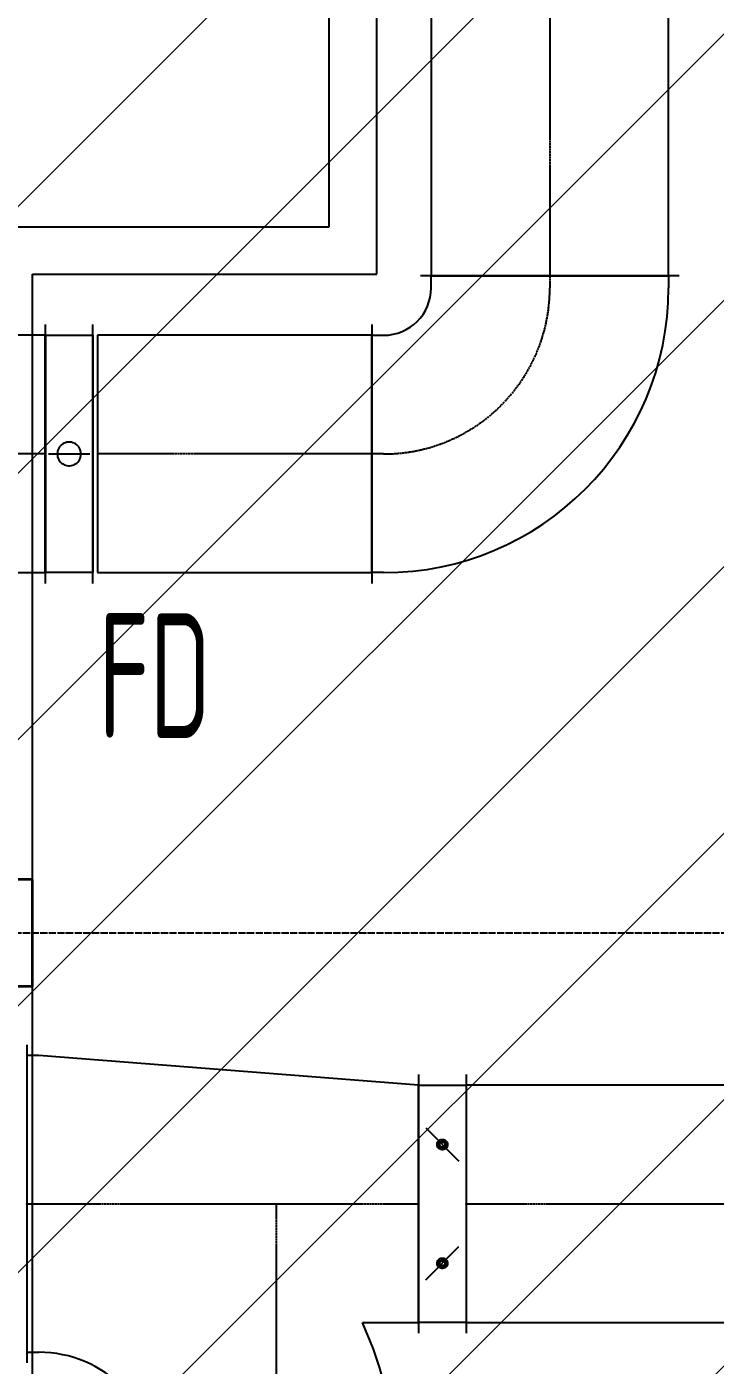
# Model space of a CAD drawing. Extents: x -20827274 to 1300756471, y -549375 to 3431892.
# Drawn here: x -63007 to -60108, y -213082 to -207443 of the extents above; entities that cross this region are included whole.
import ezdxf

# ---------------------------------------------------------------- set-up
doc = ezdxf.new("R2010")
doc.units = 0
doc.header["$LTSCALE"] = 10
for name, pattern in [('CENTER2', [1.125, 0.75, -0.125, 0.125, -0.125]), ('暖附图底图$0$DASH', [0.35, 0.25, -0.1]), ('暖附图底图$0$DOTE', [2.42, 2, -0.2, 0.02, -0.2])]:
    doc.linetypes.add(name, pattern=pattern)
for name, color, linetype in [('1-zs', 3, 'Continuous'), ('1-标注暖通', 4, 'Continuous'), ('DUCT-排风中心线', 5, 'CENTER2'), ('DUCT-排风法兰', 2, 'Continuous'), ('DUCT-排风管', 31, 'Continuous'), ('DUCT-排风管端线', 2, 'Continuous'), ('DUCT-排风阀门', 7, 'Continuous'), ('暖附图底图$0$1-标注暖通', 8, 'Continuous'), ('暖附图底图$0$A-WALL', 8, 'Continuous'), ('暖附图底图$0$DOTE', 8, 'Continuous')]:
    doc.layers.add(name, color=color, linetype=linetype)
doc.layers.add('F-非人防区', color=105, linetype='Continuous', lineweight=15)
doc.layers.add('暖附图底图$0$钢柱', color=8, linetype='Continuous', lineweight=35)
doc.styles.add('8B2_02', font='tssdeng.shx', dxfattribs={"width": 0.6, "bigfont": 'TSSDCHN.shx'})

# ---------------------------------------------------------------- blocks, each defined once
blk = doc.blocks.new('暖附图底图$0$A$C00330F2E')
at = {"layer": '暖附图底图$0$钢柱', "color": 4, "lineweight": 35}
blk.add_lwpolyline([(9075, -36100), (8625, -36100), (8625, -36550), (9075, -36550)], close=True, dxfattribs=at)
blk = doc.blocks.new('暖附图底图$0$AFSFCS')
at = {"layer": '暖附图底图$0$A-WALL'}
for p, q in [((-61533.6, -208485.4), (-61533.6, -198910.4)), ((-61733.6, -208285.4), (-61733.6, -199010.4)), ((-63083.6, -208285.4), (-61733.6, -208285.4)), ((-62983.6, -213685.4), (-62983.6, -208485.4)), ((-62983.6, -208485.4), (-61533.6, -208485.4))]:
    blk.add_line(p, q, dxfattribs=at)
at = {"layer": '暖附图底图$0$DOTE', "color": 16, "linetype": '暖附图底图$0$DOTE', "ltscale": 1.5}
blk.add_line((-113117.3, -211260.4), (10791.4, -211260.4), dxfattribs=at)
blk.add_blockref('暖附图底图$0$A$C00330F2E', (-72058.6, -174935.4))
blk = doc.blocks.new('暖附图底图')
at = {"layer": '暖附图底图$0$1-标注暖通', "linetype": '暖附图底图$0$DASH'}
blk.add_blockref('暖附图底图$0$AFSFCS', (500000, 0), dxfattribs=at)

msp = doc.modelspace()

# ---------------------------------------------------------------- hatches: boundary and pattern name
at = {"layer": 'F-非人防区'}
h = msp.add_hatch(dxfattribs=at)
h.set_pattern_fill('ANSI31', color=8, scale=500)
h.set_pattern_definition([(45, (-67108.6, 126739.6), (-561.266, 561.266), [])])
edge = h.paths.add_edge_path()
edge.add_line((26041.4, -160910.4), (26041.4, -174910.4))
edge.add_line((26041.4, -174910.4), (44466.4, -174910.4))
edge.add_line((44466.4, -174910.4), (44466.4, -230535.4))
edge.add_line((44466.4, -230535.4), (29591.4, -230535.4))
edge.add_line((29591.4, -230535.4), (29591.4, -228585.4))
edge.add_line((29591.4, -228585.4), (32466.4, -228585.4))
edge.add_line((32466.4, -228585.4), (32466.4, -223185.4))
edge.add_line((32466.4, -223185.4), (6116.4, -223185.4))
edge.add_line((6116.4, -223185.4), (6116.4, -236210.4))
edge.add_line((6116.4, -236210.4), (5916.4, -236210.4))
edge.add_line((5916.4, -236210.4), (5921.1, -289912.2))
edge.add_line((5921.1, -289912.2), (35191.4, -289912.2))
edge.add_line((35191.4, -289912.2), (35191.4, -296310.4))
edge.add_line((35191.4, -296310.4), (35041.4, -296310.4))
edge.add_line((35041.4, -296310.4), (35041.4, -296910.4))
edge.add_line((35041.4, -296910.4), (35641.4, -296910.4))
edge.add_line((35641.4, -296910.4), (44736.4, -305099.6))
edge.add_line((44736.4, -305099.6), (22456.5, -329844))
edge.add_line((22456.5, -329844), (22456.5, -340006.4))
edge.add_line((22456.5, -340006.4), (-13248.1, -379660.4))
edge.add_line((-13248.1, -379660.4), (-90108.6, -379660.4))
edge.add_line((-90108.6, -379660.4), (-90108.6, -373660.4))
edge.add_line((-90108.6, -373660.4), (-91358.6, -373660.4))
edge.add_arc((-91358.6, -361660.4), 12000, 180, 270, ccw=False)
edge.add_line((-103358.6, -361660.4), (-103358.6, -333450.4))
edge.add_line((-103358.6, -333450.4), (-95358.6, -333436.6))
edge.add_line((-95358.6, -333436.6), (-95358.6, -160610.4))
edge.add_line((-95358.6, -160610.4), (-86333.4, -160610.4))
edge.add_line((-86333.4, -160610.4), (-86333.6, -149790))
edge.add_line((-86333.6, -149790), (-73433.4, -149790))
edge.add_line((-73433.4, -149790), (-73433.4, -160610.4))
edge.add_line((-73433.4, -160610.4), (26041.4, -160910.4))

# ---------------------------------------------------------------- linework, layer by layer
at = {"layer": 'DUCT-排风中心线'}
for p, q in [((-60804.4, -196076.5), (-60804.4, -208492.8)), ((-60804.4, -208493), (-60804.4, -208543)), ((-62929.2, -209243), (-63362.8, -209243)), ((-61554.6, -209243), (-62709.4, -209243)), ((-61504.4, -209243), (-61554.4, -209243)), ((-63007.2, -212402.4), (-61957.2, -212402.4)), ((-61957.2, -212402.4), (-61357.2, -212402.4)), ((-61957.2, -212402.4), (-61957.2, -213577.4)), ((-61156.8, -212402.4), (-58211.4, -212402.4))]:
    msp.add_line(p, q, dxfattribs=at)
msp.add_arc((-61504.4, -208543), 700, 270, 0, dxfattribs=at)
at = {"layer": 'DUCT-排风法兰'}
for p, q in [((-60259.4, -208492.9), (-61349.4, -208492.9)), ((-62929.1, -209788), (-62929.1, -208698)), ((-62728.9, -209788), (-62728.9, -208698)), ((-61554.5, -208698), (-61554.5, -209788)), ((-63007.3, -211732.4), (-63007.3, -213072.4)), ((-61357.1, -211857.4), (-61357.1, -212947.4)), ((-61156.9, -211857.4), (-61156.9, -212947.4))]:
    msp.add_line(p, q, dxfattribs=at)
at = {"layer": 'DUCT-排风法兰', "color": 18, "true_color": 0x000000}
for p in [(-60804.4, -208492.8, 2000), (-60804.4, -208493, 2000), (-62929.2, -209243, 2000), (-62929, -209243, 2000), (-62729, -209243, 2000), (-62728.8, -209243, 2000), (-61554.6, -209243, 2000), (-61554.4, -209243, 2000), (-63007.2, -212402.4, 2000), (-61357.2, -212402.4, 2000), (-61357, -212402.4, 2000), (-61157, -212402.4, 2000), (-61156.8, -212402.4, 2000)]:
    msp.add_point(p, dxfattribs=at)
at = {"layer": 'DUCT-排风管'}
for p, q in [((-61304.4, -196076.5), (-61304.4, -208492.8)), ((-60304.4, -208492.8), (-60304.4, -196076.5)), ((-61304.4, -208492.8), (-60304.4, -208492.8)), ((-61304.4, -208543), (-61304.4, -208493)), ((-60304.4, -208493), (-60304.4, -208543)), ((-62929.2, -208743), (-63362.8, -208743)), ((-62929.2, -209743), (-62929.2, -208743)), ((-62929, -208743), (-62729, -208743)), ((-61554.6, -208743), (-62709.4, -208743)), ((-62709.4, -208743), (-62709.4, -209743)), ((-61554.6, -209743), (-61554.6, -208743)), ((-61554.4, -208743), (-61504.4, -208743)), ((-63362.8, -209743), (-62929.2, -209743)), ((-62729, -209743), (-62929, -209743)), ((-62709.4, -209743), (-61554.6, -209743)), ((-61504.4, -209743), (-61554.4, -209743)), ((-62957.2, -211777.4), (-63007.2, -211777.4)), ((-61357.2, -211902.4), (-62957.2, -211777.4)), ((-61357, -211902.4), (-61157, -211902.4)), ((-58211.4, -211902.4), (-61156.8, -211902.4)), ((-61156.8, -211902.4), (-61156.8, -212902.4)), ((-61593.6, -212902.4), (-61357.2, -212902.4)), ((-61157, -212902.4), (-61357, -212902.4)), ((-61156.8, -212902.4), (-58211.4, -212902.4)), ((-63007.2, -213027.4), (-62957.2, -213027.4))]:
    msp.add_line(p, q, dxfattribs=at)
for centre, radius, start, end in [((-61504.4, -208543), 1200, 270, 0), ((-61504.4, -208543), 200, 270, 0), ((-62957.2, -213527.4), 1500, 0, 24.6243), ((-62957.2, -213527.4), 500, 0, 90)]:
    msp.add_arc(centre, radius, start, end, dxfattribs=at)
at = {"layer": 'DUCT-排风管', "color": 18, "true_color": 0x000000}
for p in [(-60804.4, -208493, 2000), (-61554.4, -209243, 2000), (-63007.2, -212402.4, 2000), (-61357.2, -212402.4, 2000)]:
    msp.add_point(p, dxfattribs=at)
at = {"layer": 'DUCT-排风管端线'}
for p, q in [((-60304.4, -208493), (-61304.4, -208493)), ((-62929, -208743), (-62929, -209743)), ((-62729, -208743), (-62729, -209743)), ((-61554.4, -209743), (-61554.4, -208743)), ((-63007.2, -211777.4), (-63007.2, -213027.4)), ((-61357.2, -212902.4), (-61357.2, -211902.4)), ((-61357, -211902.4), (-61357, -212902.4)), ((-61157, -211902.4), (-61157, -212902.4))]:
    msp.add_line(p, q, dxfattribs=at)
at = {"layer": 'DUCT-排风阀门'}
for p, q in [((-62855.7, -209200.8), (-62860.8, -209204.5)), ((-62850.2, -209197.8), (-62855.7, -209200.8)), ((-62844.4, -209195.4), (-62850.2, -209197.8)), ((-62838.3, -209193.9), (-62844.4, -209195.4)), ((-62832.1, -209193.1), (-62838.3, -209193.9)), ((-62825.8, -209193.1), (-62832.1, -209193.1)), ((-62819.6, -209193.9), (-62825.8, -209193.1)), ((-62813.5, -209195.4), (-62819.6, -209193.9)), ((-62807.7, -209197.8), (-62813.5, -209195.4)), ((-62802.2, -209200.8), (-62807.7, -209197.8)), ((-62797.1, -209204.5), (-62802.2, -209200.8)), ((-62916.5, -209243), (-62741.5, -209243)), ((-62878.6, -209236.7), (-62879, -209243)), ((-62879, -209243), (-62878.6, -209249.3)), ((-62877.4, -209230.6), (-62878.6, -209236.7)), ((-62878.6, -209249.3), (-62877.4, -209255.4)), ((-62875.4, -209224.6), (-62877.4, -209230.6)), ((-62877.4, -209255.4), (-62875.4, -209261.4)), ((-62872.8, -209218.9), (-62875.4, -209224.6)), ((-62869.4, -209213.6), (-62872.8, -209218.9)), ((-62865.4, -209208.8), (-62869.4, -209213.6)), ((-62860.8, -209204.5), (-62865.4, -209208.8)), ((-62792.5, -209208.8), (-62797.1, -209204.5)), ((-62788.5, -209213.6), (-62792.5, -209208.8)), ((-62785.1, -209218.9), (-62788.5, -209213.6)), ((-62782.5, -209224.6), (-62785.1, -209218.9)), ((-62780.5, -209230.6), (-62782.5, -209224.6)), ((-62782.5, -209261.4), (-62780.5, -209255.4)), ((-62779.4, -209236.7), (-62780.5, -209230.6)), ((-62780.5, -209255.4), (-62779.4, -209249.3)), ((-62779, -209243), (-62779.4, -209236.7)), ((-62779.4, -209249.3), (-62779, -209243)), ((-62875.4, -209261.4), (-62872.8, -209267.1)), ((-62872.8, -209267.1), (-62869.4, -209272.4)), ((-62869.4, -209272.4), (-62865.4, -209277.2)), ((-62865.4, -209277.2), (-62860.8, -209281.5)), ((-62860.8, -209281.5), (-62855.7, -209285.2)), ((-62855.7, -209285.2), (-62850.2, -209288.2)), ((-62850.2, -209288.2), (-62844.4, -209290.6)), ((-62844.4, -209290.6), (-62838.3, -209292.1)), ((-62838.3, -209292.1), (-62832.1, -209292.9)), ((-62832.1, -209292.9), (-62825.8, -209292.9)), ((-62825.8, -209292.9), (-62819.6, -209292.1)), ((-62819.6, -209292.1), (-62813.5, -209290.6)), ((-62813.5, -209290.6), (-62807.7, -209288.2)), ((-62807.7, -209288.2), (-62802.2, -209285.2)), ((-62802.2, -209285.2), (-62797.1, -209281.5)), ((-62797.1, -209281.5), (-62792.5, -209277.2)), ((-62792.5, -209277.2), (-62788.5, -209272.4)), ((-62788.5, -209272.4), (-62785.1, -209267.1)), ((-62785.1, -209267.1), (-62782.5, -209261.4)), ((-61327, -212082.4), (-61187, -212222.4)), ((-61270.3, -212134.8), (-61266.8, -212132.6)), ((-61266.8, -212132.6), (-61263, -212131.1)), ((-61263, -212131.1), (-61259, -212130.4)), ((-61259, -212130.4), (-61254.9, -212130.4)), ((-61254.9, -212130.4), (-61250.9, -212131.1)), ((-61250.9, -212131.1), (-61247.1, -212132.6)), ((-61247.1, -212132.6), (-61243.6, -212134.8)), ((-61279.1, -212152.4), (-61278.7, -212148.4)), ((-61278.7, -212156.5), (-61279.1, -212152.4)), ((-61278.7, -212148.4), (-61277.6, -212144.4)), ((-61277.6, -212160.4), (-61278.7, -212156.5)), ((-61277.6, -212144.4), (-61275.8, -212140.8)), ((-61275.8, -212164.1), (-61277.6, -212160.4)), ((-61275.8, -212140.8), (-61273.3, -212137.5)), ((-61273.3, -212167.4), (-61275.8, -212164.1)), ((-61273.3, -212137.5), (-61270.3, -212134.8)), ((-61270.3, -212170.1), (-61273.3, -212167.4)), ((-61272, -212152.4), (-61271.7, -212149.6)), ((-61271.7, -212155.3), (-61272, -212152.4)), ((-61271.7, -212149.6), (-61270.9, -212146.9)), ((-61270.9, -212158), (-61271.7, -212155.3)), ((-61270.9, -212146.9), (-61269.6, -212144.3)), ((-61269.6, -212160.5), (-61270.9, -212158)), ((-61266.8, -212172.3), (-61270.3, -212170.1)), ((-61269.6, -212144.3), (-61267.8, -212142.1)), ((-61267.8, -212162.8), (-61269.6, -212160.5)), ((-61267.8, -212142.1), (-61265.7, -212140.2)), ((-61265.7, -212164.7), (-61267.8, -212162.8)), ((-61267.7, -212152.4), (-61267.5, -212150.3)), ((-61267.5, -212154.5), (-61267.7, -212152.4)), ((-61267.5, -212150.3), (-61266.9, -212148.3)), ((-61266.9, -212156.5), (-61267.5, -212154.5)), ((-61266.9, -212148.3), (-61265.9, -212146.5)), ((-61265.9, -212158.4), (-61266.9, -212156.5)), ((-61263, -212173.7), (-61266.8, -212172.3)), ((-61265.9, -212146.5), (-61264.6, -212144.8)), ((-61264.6, -212160), (-61265.9, -212158.4)), ((-61265.7, -212140.2), (-61263.2, -212138.8)), ((-61263.2, -212166.1), (-61265.7, -212164.7)), ((-61264.6, -212144.8), (-61262.9, -212143.5)), ((-61262.9, -212161.4), (-61264.6, -212160)), ((-61263.2, -212138.8), (-61260.5, -212137.9)), ((-61260.5, -212167), (-61263.2, -212166.1)), ((-61259, -212174.5), (-61263, -212173.7)), ((-61262.9, -212143.5), (-61261.1, -212142.5)), ((-61261.1, -212162.3), (-61262.9, -212161.4)), ((-61261.1, -212142.5), (-61259.1, -212141.9)), ((-61259.1, -212163), (-61261.1, -212162.3)), ((-61260.5, -212137.9), (-61257.7, -212137.4)), ((-61257.7, -212167.4), (-61260.5, -212167)), ((-61259.1, -212141.9), (-61257, -212141.7)), ((-61257, -212163.2), (-61259.1, -212163)), ((-61254.9, -212174.5), (-61259, -212174.5)), ((-61257.7, -212137.4), (-61254.8, -212137.6)), ((-61254.8, -212167.3), (-61257.7, -212167.4)), ((-61257, -212141.7), (-61254.9, -212141.9)), ((-61254.9, -212163), (-61257, -212163.2)), ((-61254.9, -212141.9), (-61252.9, -212142.5)), ((-61252.9, -212162.3), (-61254.9, -212163)), ((-61250.9, -212173.7), (-61254.9, -212174.5)), ((-61254.8, -212137.6), (-61252.1, -212138.3)), ((-61252.1, -212166.6), (-61254.8, -212167.3)), ((-61252.9, -212142.5), (-61251, -212143.5)), ((-61251, -212161.4), (-61252.9, -212162.3)), ((-61252.1, -212138.3), (-61249.5, -212139.4)), ((-61249.5, -212165.4), (-61252.1, -212166.6)), ((-61251, -212143.5), (-61249.4, -212144.8)), ((-61249.4, -212160), (-61251, -212161.4)), ((-61247.1, -212172.3), (-61250.9, -212173.7)), ((-61249.5, -212139.4), (-61247.1, -212141.1)), ((-61247.1, -212163.8), (-61249.5, -212165.4)), ((-61249.4, -212144.8), (-61248, -212146.5)), ((-61248, -212158.4), (-61249.4, -212160)), ((-61248, -212146.5), (-61247, -212148.3)), ((-61247, -212156.5), (-61248, -212158.4)), ((-61247.1, -212141.1), (-61245.2, -212143.2)), ((-61245.2, -212161.7), (-61247.1, -212163.8)), ((-61243.6, -212170.1), (-61247.1, -212172.3)), ((-61247, -212148.3), (-61246.4, -212150.3)), ((-61246.4, -212154.5), (-61247, -212156.5)), ((-61246.4, -212150.3), (-61246.2, -212152.4)), ((-61246.2, -212152.4), (-61246.4, -212154.5)), ((-61245.2, -212143.2), (-61243.6, -212145.6)), ((-61243.6, -212159.3), (-61245.2, -212161.7)), ((-61243.6, -212134.8), (-61240.6, -212137.5)), ((-61243.6, -212145.6), (-61242.6, -212148.2)), ((-61242.6, -212156.7), (-61243.6, -212159.3)), ((-61240.6, -212167.4), (-61243.6, -212170.1)), ((-61242.6, -212148.2), (-61242, -212151)), ((-61242, -212153.9), (-61242.6, -212156.7)), ((-61242, -212151), (-61242, -212153.9)), ((-61240.6, -212137.5), (-61238.1, -212140.8)), ((-61238.1, -212164.1), (-61240.6, -212167.4)), ((-61238.1, -212140.8), (-61236.3, -212144.4)), ((-61236.3, -212160.4), (-61238.1, -212164.1)), ((-61236.3, -212144.4), (-61235.2, -212148.4)), ((-61235.2, -212156.5), (-61236.3, -212160.4)), ((-61235.2, -212148.4), (-61234.8, -212152.4)), ((-61234.8, -212152.4), (-61235.2, -212156.5)), ((-61327, -212722.4), (-61187, -212582.4)), ((-61277.6, -212644.4), (-61275.8, -212640.8)), ((-61275.8, -212640.8), (-61273.3, -212637.5)), ((-61273.3, -212637.5), (-61270.3, -212634.8)), ((-61270.3, -212634.8), (-61266.8, -212632.6)), ((-61267.8, -212642.1), (-61265.7, -212640.2)), ((-61266.8, -212632.6), (-61263, -212631.1)), ((-61265.7, -212640.2), (-61263.2, -212638.8)), ((-61263.2, -212638.8), (-61260.5, -212637.9)), ((-61263, -212631.1), (-61259, -212630.4)), ((-61260.5, -212637.9), (-61257.7, -212637.4)), ((-61259, -212630.4), (-61254.9, -212630.4)), ((-61257.7, -212637.4), (-61254.8, -212637.6)), ((-61254.9, -212630.4), (-61250.9, -212631.1)), ((-61254.8, -212637.6), (-61252.1, -212638.3)), ((-61252.1, -212638.3), (-61249.5, -212639.4)), ((-61250.9, -212631.1), (-61247.1, -212632.6)), ((-61249.5, -212639.4), (-61247.1, -212641.1)), ((-61247.1, -212632.6), (-61243.6, -212634.8)), ((-61243.6, -212634.8), (-61240.6, -212637.5)), ((-61240.6, -212637.5), (-61238.1, -212640.8)), ((-61238.1, -212640.8), (-61236.3, -212644.4)), ((-61279.1, -212652.4), (-61278.7, -212648.4)), ((-61278.7, -212656.5), (-61279.1, -212652.4)), ((-61278.7, -212648.4), (-61277.6, -212644.4)), ((-61277.6, -212660.4), (-61278.7, -212656.5)), ((-61275.8, -212664.1), (-61277.6, -212660.4)), ((-61273.3, -212667.4), (-61275.8, -212664.1)), ((-61270.3, -212670.1), (-61273.3, -212667.4)), ((-61272, -212652.4), (-61271.7, -212649.6)), ((-61271.7, -212655.3), (-61272, -212652.4)), ((-61271.7, -212649.6), (-61270.9, -212646.9)), ((-61270.9, -212658), (-61271.7, -212655.3)), ((-61270.9, -212646.9), (-61269.6, -212644.3)), ((-61269.6, -212660.5), (-61270.9, -212658)), ((-61266.8, -212672.3), (-61270.3, -212670.1)), ((-61269.6, -212644.3), (-61267.8, -212642.1)), ((-61267.8, -212662.8), (-61269.6, -212660.5)), ((-61265.7, -212664.7), (-61267.8, -212662.8)), ((-61267.7, -212652.4), (-61267.5, -212650.3)), ((-61267.5, -212654.5), (-61267.7, -212652.4)), ((-61267.5, -212650.3), (-61266.9, -212648.3)), ((-61266.9, -212656.5), (-61267.5, -212654.5)), ((-61266.9, -212648.3), (-61265.9, -212646.5)), ((-61265.9, -212658.4), (-61266.9, -212656.5)), ((-61263, -212673.7), (-61266.8, -212672.3)), ((-61265.9, -212646.5), (-61264.6, -212644.8)), ((-61264.6, -212660), (-61265.9, -212658.4)), ((-61263.2, -212666.1), (-61265.7, -212664.7)), ((-61264.6, -212644.8), (-61262.9, -212643.5)), ((-61262.9, -212661.4), (-61264.6, -212660)), ((-61260.5, -212667), (-61263.2, -212666.1)), ((-61259, -212674.5), (-61263, -212673.7)), ((-61262.9, -212643.5), (-61261.1, -212642.5)), ((-61261.1, -212662.3), (-61262.9, -212661.4)), ((-61261.1, -212642.5), (-61259.1, -212641.9)), ((-61259.1, -212663), (-61261.1, -212662.3)), ((-61257.7, -212667.4), (-61260.5, -212667)), ((-61259.1, -212641.9), (-61257, -212641.7)), ((-61257, -212663.2), (-61259.1, -212663)), ((-61254.9, -212674.5), (-61259, -212674.5)), ((-61254.8, -212667.3), (-61257.7, -212667.4)), ((-61257, -212641.7), (-61254.9, -212641.9)), ((-61254.9, -212663), (-61257, -212663.2)), ((-61254.9, -212641.9), (-61252.9, -212642.5)), ((-61252.9, -212662.3), (-61254.9, -212663)), ((-61250.9, -212673.7), (-61254.9, -212674.5)), ((-61252.1, -212666.6), (-61254.8, -212667.3)), ((-61252.9, -212642.5), (-61251, -212643.5)), ((-61251, -212661.4), (-61252.9, -212662.3)), ((-61249.5, -212665.4), (-61252.1, -212666.6)), ((-61251, -212643.5), (-61249.4, -212644.8)), ((-61249.4, -212660), (-61251, -212661.4)), ((-61247.1, -212672.3), (-61250.9, -212673.7)), ((-61247.1, -212663.8), (-61249.5, -212665.4)), ((-61249.4, -212644.8), (-61248, -212646.5)), ((-61248, -212658.4), (-61249.4, -212660)), ((-61248, -212646.5), (-61247, -212648.3)), ((-61247, -212656.5), (-61248, -212658.4)), ((-61247.1, -212641.1), (-61245.2, -212643.2)), ((-61245.2, -212661.7), (-61247.1, -212663.8)), ((-61243.6, -212670.1), (-61247.1, -212672.3)), ((-61247, -212648.3), (-61246.4, -212650.3)), ((-61246.4, -212654.5), (-61247, -212656.5)), ((-61246.4, -212650.3), (-61246.2, -212652.4)), ((-61246.2, -212652.4), (-61246.4, -212654.5)), ((-61245.2, -212643.2), (-61243.6, -212645.6)), ((-61243.6, -212659.3), (-61245.2, -212661.7)), ((-61243.6, -212645.6), (-61242.6, -212648.2)), ((-61242.6, -212656.7), (-61243.6, -212659.3)), ((-61240.6, -212667.4), (-61243.6, -212670.1)), ((-61242.6, -212648.2), (-61242, -212651)), ((-61242, -212653.9), (-61242.6, -212656.7)), ((-61242, -212651), (-61242, -212653.9)), ((-61238.1, -212664.1), (-61240.6, -212667.4)), ((-61236.3, -212660.4), (-61238.1, -212664.1)), ((-61236.3, -212644.4), (-61235.2, -212648.4)), ((-61235.2, -212656.5), (-61236.3, -212660.4)), ((-61235.2, -212648.4), (-61234.8, -212652.4)), ((-61234.8, -212652.4), (-61235.2, -212656.5))]:
    msp.add_line(p, q, dxfattribs=at)

# ---------------------------------------------------------------- block references
at = {"layer": '1-zs'}
msp.add_blockref('暖附图底图', (-500000, 0), dxfattribs=at)

# ---------------------------------------------------------------- texts
at = {"layer": '1-标注暖通', "style": '8B2_02', "width": 0.6}
msp.add_text('FD', height=525, dxfattribs=at).set_placement((-62705.7, -210439.3))

doc.saveas('drawing.dxf')
